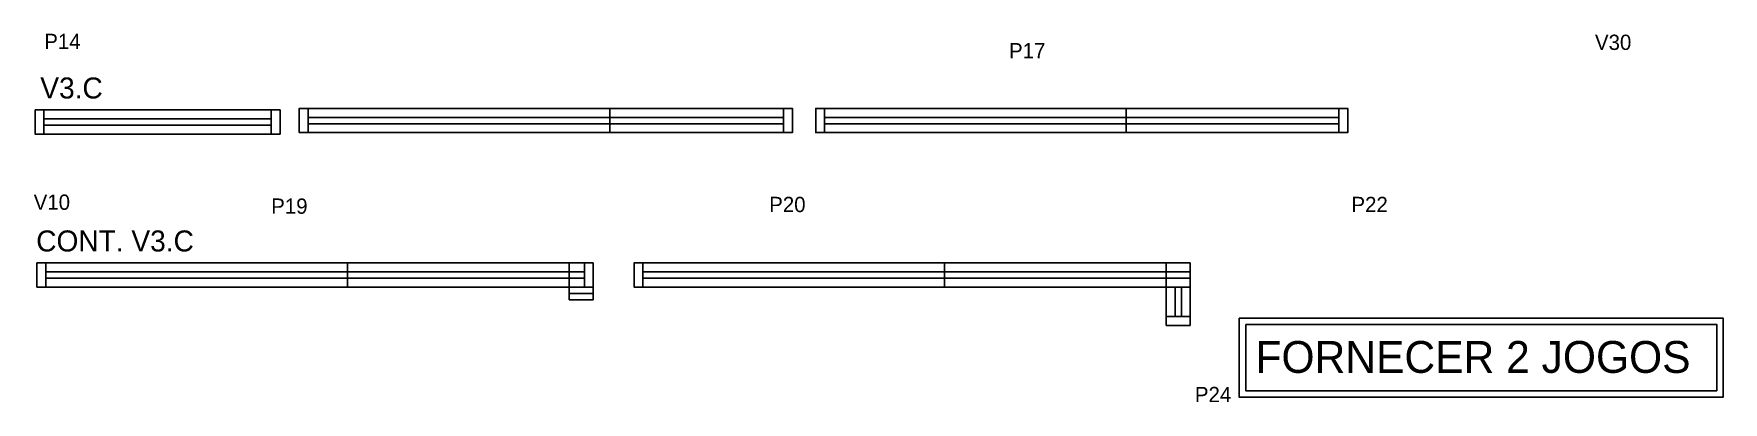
# Model space of a CAD drawing. Header units: metres. Extents: x 3418 to 4745, y 545 to 834.
import ezdxf

# ---------------------------------------------------------------- set-up
doc = ezdxf.new("R2010")
doc.units = ezdxf.units.M
for name, color, linetype in [('5', 7, 'Continuous'), ('CARIMBO', 7, 'Continuous'), ('NOMENCLATURA', 7, 'Continuous'), ('Painéis', 7, 'Continuous'), ('SARR_2.2x7', 7, 'Continuous'), ('SARR_EDITAR', 7, 'Continuous')]:
    doc.layers.add(name, color=color, linetype=linetype)

msp = doc.modelspace()

# ---------------------------------------------------------------- linework, layer by layer
at = {"layer": 'CARIMBO', "color": 7, "lineweight": 25}
for points in [[(4364.6, 611), (4744.7, 611), (4744.7, 548.9), (4364.6, 548.9)], [(4369.6, 606), (4739.7, 606), (4739.7, 553.9), (4369.6, 553.9)]]:
    msp.add_lwpolyline(points, close=True, dxfattribs=at)
at = {"layer": 'Painéis', "color": 7, "lineweight": 25}
for p, q in [((3664.1, 654.3), (3857.1, 654.3)), ((3664.1, 635.3), (3664.1, 654.3)), ((3838.1, 635.3), (3838.1, 654.3)), ((3857.1, 654.3), (3857.1, 625.3)), ((4133.1, 654.3), (4326.1, 654.3)), ((4133.1, 635.3), (4133.1, 654.3)), ((4307.1, 635.3), (4307.1, 654.3)), ((4326.1, 654.3), (4326.1, 605.3)), ((3838.1, 635.3), (3664.1, 635.3)), ((3838.1, 625.3), (3838.1, 635.3)), ((3857.1, 625.3), (3838.1, 625.3)), ((4307.1, 635.3), (4133.1, 635.3)), ((4307.1, 605.3), (4307.1, 635.3)), ((4326.1, 605.3), (4307.1, 605.3))]:
    msp.add_line(p, q, dxfattribs=at)
msp.add_lwpolyline([(3418.6, 774.4), (3418.6, 755.4), (3611.1, 755.4), (3611.1, 774.4), (3418.6, 774.4)], dxfattribs=at)
for points in [[(3870.1, 756.6), (3626.1, 756.6), (3626.1, 775.6), (3870.1, 775.6)], [(3870.1, 775.6), (4013.6, 775.6), (4013.6, 756.6), (3870.1, 756.6)], [(4275.8, 756.6), (4031.8, 756.6), (4031.8, 775.6), (4275.8, 775.6)], [(4275.8, 775.6), (4449.8, 775.6), (4449.8, 756.6), (4275.8, 756.6)], [(3664.1, 635.3), (3420.1, 635.3), (3420.1, 654.3), (3664.1, 654.3)], [(4133.1, 635.3), (3889.1, 635.3), (3889.1, 654.3), (4133.1, 654.3)]]:
    msp.add_lwpolyline(points, close=True, dxfattribs=at)
at = {"layer": 'SARR_2.2x7', "color": 7, "lineweight": 25}
for p, q in [((3425.6, 774.4), (3425.6, 755.4)), ((3604.1, 774.4), (3604.1, 755.4)), ((3633.1, 775.6), (3633.1, 756.6)), ((4006.6, 775.6), (4006.6, 756.6)), ((4038.8, 775.6), (4038.8, 756.6)), ((4442.8, 775.6), (4442.8, 756.6)), ((3604.1, 767.4), (3425.6, 767.4)), ((3425.6, 762.4), (3604.1, 762.4)), ((3870.1, 768.6), (3633.1, 768.6)), ((3633.1, 763.6), (3870.1, 763.6)), ((4006.6, 768.6), (3870.1, 768.6)), ((3870.1, 763.6), (4006.6, 763.6)), ((4275.8, 768.6), (4038.8, 768.6)), ((4038.8, 763.6), (4275.8, 763.6)), ((4442.8, 768.6), (4275.8, 768.6)), ((4275.8, 763.6), (4442.8, 763.6)), ((3427.1, 654.3), (3427.1, 635.3)), ((3850.1, 654.3), (3850.1, 635.3)), ((3896.1, 654.3), (3896.1, 635.3)), ((3664.1, 647.3), (3427.1, 647.3)), ((3427.1, 642.3), (3664.1, 642.3)), ((3850.1, 647.3), (3664.1, 647.3)), ((3664.1, 642.3), (3850.1, 642.3)), ((4133.1, 647.3), (3896.1, 647.3)), ((3896.1, 642.3), (4133.1, 642.3)), ((4326.1, 647.3), (4133.1, 647.3)), ((4133.1, 642.3), (4326.1, 642.3)), ((4307.1, 635.3), (4326.1, 635.3)), ((4314.1, 635.3), (4314.1, 612.3)), ((4319.1, 635.3), (4319.1, 612.3)), ((4326.1, 612.3), (4307.1, 612.3))]:
    msp.add_line(p, q, dxfattribs=at)
at = {"layer": 'SARR_EDITAR', "color": 7, "lineweight": 25}
for p, q in [((3838.1, 635.3), (3857.1, 635.3)), ((3838.1, 630.3), (3857.1, 630.3))]:
    msp.add_line(p, q, dxfattribs=at)

# ---------------------------------------------------------------- texts
at = {"layer": '5', "color": 7, "lineweight": 25}
for s, p in [('P14', (3425.8, 822.2)), ('P17', (4183.7, 814.9)), ('V30', (4644, 821.5)), ('V10', (3417.5, 696)), ('P19', (3604.1, 692.9)), ('P20', (3995.3, 694.2)), ('P22', (4452.7, 694.2)), ('P24', (4329.7, 545))]:
    msp.add_text(s, height=12, dxfattribs=at).set_placement(p)
at = {"layer": 'CARIMBO', "color": 7, "lineweight": 25}
msp.add_text('FORNECER 2 JOGOS', height=25, dxfattribs=at).set_placement((4377.3, 568))
at = {"layer": 'NOMENCLATURA', "color": 7, "lineweight": 25}
for s, p in [('V3.C', (3422.7, 783.4)), ('CONT. V3.C', (3419.5, 663.3))]:
    msp.add_text(s, height=16.5, dxfattribs=at).set_placement(p)

doc.saveas('drawing.dxf')
